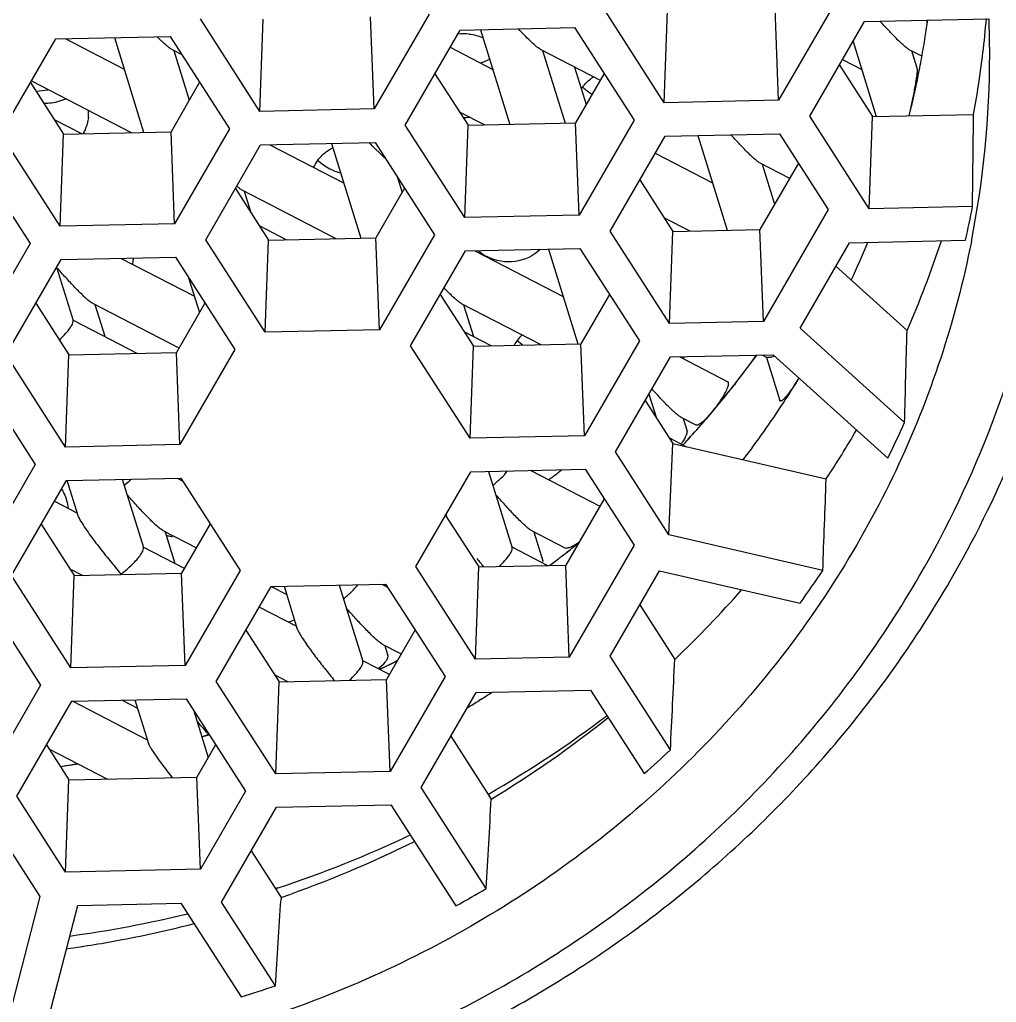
# Model space of a CAD drawing. Header units: millimetres. Extents: x 19741 to 22117, y -10160 to -6800.
# Drawn here: x 20993.76 to 20999.28, y -8164.75 to -8159.19 of the extents above; entities that cross this region are included whole.
import ezdxf

# ---------------------------------------------------------------- set-up
doc = ezdxf.new("R2010")
doc.units = ezdxf.units.MM

msp = doc.modelspace()

# ---------------------------------------------------------------- linework, layer by layer
at = {"linetype": 'Continuous'}
for p, q in [((20998.0543, -8159.6504), (20998.0339, -8159.1303)), ((20998.3648, -8159.1141), (20998.0543, -8159.6504)), ((20995.7686, -8159.6997), (20995.7482, -8159.1796)), ((20996.0791, -8159.1634), (20995.7686, -8159.6997)), ((20997.4079, -8159.6644), (20997.0719, -8159.142)), ((20997.4079, -8159.6644), (20997.4267, -8159.1434)), ((20995.1222, -8159.7136), (20994.7862, -8159.1912)), ((20995.1222, -8159.7136), (20995.141, -8159.1927)), ((20996.2545, -8159.2542), (20996.901, -8159.2402)), ((20996.901, -8159.2402), (20997.237, -8159.7626)), ((20998.2298, -8159.7412), (20998.5403, -8159.2049)), ((20998.5403, -8159.2049), (20999.2418, -8159.1898)), ((20993.9688, -8159.3034), (20994.6153, -8159.2895)), ((20994.3002, -8159.2963), (20994.4657, -8159.8314)), ((20994.6153, -8159.2895), (20994.9513, -8159.8119)), ((20995.9441, -8159.7905), (20996.2545, -8159.2542)), ((20996.3702, -8159.2517), (20996.5357, -8159.7868)), ((20993.6584, -8159.8397), (20993.9688, -8159.3034)), ((20994.0217, -8159.3023), (20994.3555, -8159.475)), ((20996.1985, -8159.351), (20996.4395, -8159.4757)), ((20998.4746, -8159.3183), (20998.6058, -8159.7422)), ((20994.6226, -8159.3615), (20994.6811, -8159.3918)), ((20994.6366, -8159.3688), (20994.7236, -8159.6498)), ((20996.7066, -8159.3622), (20997.0457, -8159.5377)), ((20996.7206, -8159.3694), (20996.8477, -8159.7801)), ((20998.7906, -8159.3629), (20998.8583, -8159.3979)), ((20998.8047, -8159.3701), (20998.8385, -8159.4795)), ((20999.2066, -8159.3999), (20999.2083, -8159.385)), ((20999.2066, -8159.3999), (20999.2084, -8159.385)), ((20996.9005, -8159.4625), (20996.9662, -8159.6749)), ((20998.3974, -8159.4516), (20998.5846, -8159.7427)), ((20998.4155, -8159.4204), (20998.5235, -8159.4763)), ((20996.1117, -8159.5009), (20996.2989, -8159.7919)), ((20997.0678, -8159.4995), (20996.9061, -8159.7788)), ((20993.826, -8159.5501), (20994.0132, -8159.8412)), ((20993.8311, -8159.5414), (20994.3944, -8159.833)), ((20994.7821, -8159.5488), (20994.6204, -8159.8281)), ((20998.0543, -8159.6504), (20997.4079, -8159.6644)), ((20995.7686, -8159.6997), (20995.1222, -8159.7136)), ((20996.2496, -8159.7152), (20996.3939, -8159.7899)), ((20998.5658, -8160.2636), (20998.2298, -8159.7412)), ((20998.5658, -8160.2636), (20998.5846, -8159.7427)), ((20998.5846, -8159.7427), (20999.156, -8159.7303)), ((20993.9603, -8159.7588), (20994.1151, -8159.839)), ((20996.2801, -8160.3129), (20995.9441, -8159.7905)), ((20996.2801, -8160.3129), (20996.2989, -8159.7919)), ((20996.2989, -8159.7919), (20996.9061, -8159.7788)), ((20996.9265, -8160.2989), (20996.9061, -8159.7788)), ((20997.237, -8159.7626), (20996.9265, -8160.2989)), ((20993.9943, -8160.3621), (20993.6584, -8159.8397)), ((20993.9943, -8160.3621), (20994.0132, -8159.8412)), ((20994.0132, -8159.8412), (20994.6204, -8159.8281)), ((20994.6408, -8160.3482), (20994.6204, -8159.8281)), ((20994.9513, -8159.8119), (20994.6408, -8160.3482)), ((20997.102, -8160.3897), (20997.4124, -8159.8534)), ((20997.4124, -8159.8534), (20998.0589, -8159.8395)), ((20997.597, -8159.8494), (20997.7626, -8160.3846)), ((20998.0589, -8159.8395), (20998.3349, -8160.2686)), ((20994.8162, -8160.439), (20995.1267, -8159.9027)), ((20995.1267, -8159.9027), (20995.7732, -8159.8887)), ((20995.1796, -8159.9015), (20995.596, -8160.117)), ((20995.527, -8159.894), (20995.6926, -8160.4292)), ((20995.7732, -8159.8887), (20996.1092, -8160.4111)), ((20993.4875, -8159.938), (20993.8235, -8160.4604)), ((20997.3564, -8159.9502), (20997.68, -8160.1177)), ((20997.9472, -8160.0042), (20998.1159, -8160.0915)), ((20998.1657, -8160.0055), (20997.9486, -8160.3806)), ((20997.9612, -8160.0115), (20998.0312, -8160.2378)), ((20995.9008, -8160.0871), (20995.9267, -8160.1709)), ((20997.2696, -8160.1001), (20997.4568, -8160.3912)), ((20994.9839, -8160.1494), (20995.1711, -8160.4404)), ((20995.0197, -8160.1566), (20995.5523, -8160.4322)), ((20995.0337, -8160.1638), (20995.0712, -8160.2851)), ((20995.94, -8160.148), (20995.7783, -8160.4273)), ((20998.3349, -8160.2686), (20997.969, -8160.9007)), ((20999.1499, -8160.251), (20998.5658, -8160.2636)), ((20994.6408, -8160.3482), (20993.9943, -8160.3621)), ((20996.9265, -8160.2989), (20996.2801, -8160.3129)), ((20997.4075, -8160.3144), (20997.5518, -8160.3891)), ((20995.1182, -8160.3581), (20995.273, -8160.4382)), ((20997.438, -8160.9121), (20997.102, -8160.3897)), ((20997.438, -8160.9121), (20997.4568, -8160.3912)), ((20997.4568, -8160.3912), (20997.9486, -8160.3806)), ((20997.969, -8160.9007), (20997.9486, -8160.3806)), ((20993.8235, -8160.4604), (20993.513, -8160.9967)), ((20995.1522, -8160.9614), (20994.8162, -8160.439)), ((20995.1522, -8160.9614), (20995.1711, -8160.4404)), ((20995.1711, -8160.4404), (20995.7783, -8160.4273)), ((20995.7987, -8160.9474), (20995.7783, -8160.4273)), ((20996.1092, -8160.4111), (20995.7987, -8160.9474)), ((20998.1752, -8160.9383), (20998.4549, -8160.4552)), ((20998.4549, -8160.4552), (20999.1102, -8160.441)), ((20995.9741, -8161.0382), (20996.2846, -8160.5019)), ((20996.2846, -8160.5019), (20996.9311, -8160.488)), ((20996.3375, -8160.5008), (20996.8365, -8160.7591)), ((20996.7539, -8160.4918), (20996.9194, -8161.027)), ((20996.9311, -8160.488), (20997.2671, -8161.0104)), ((20993.6884, -8161.0875), (20993.9989, -8160.5512)), ((20993.9989, -8160.5512), (20994.6454, -8160.5372)), ((20994.338, -8160.5439), (20994.7525, -8160.7584)), ((20994.6454, -8160.5372), (20994.9814, -8161.0596)), ((20993.9739, -8160.5944), (20994.067, -8160.8952)), ((20998.3778, -8160.5884), (20998.7799, -8160.9516)), ((20994.72, -8160.6533), (20994.781, -8160.8504)), ((20993.8561, -8160.7979), (20994.0433, -8161.0889)), ((20994.1762, -8160.7979), (20994.6637, -8161.0502)), ((20994.8121, -8160.7965), (20994.6505, -8161.0758)), ((20996.1418, -8160.7486), (20996.329, -8161.0397)), ((20997.0979, -8160.7473), (20996.9362, -8161.0266)), ((20994.1902, -8160.8052), (20994.2457, -8160.9844)), ((20996.2602, -8160.7986), (20996.7102, -8161.0315)), ((20996.2742, -8160.8058), (20996.3297, -8160.9851)), ((20994.0676, -8160.8995), (20994.067, -8160.8952)), ((20994.0683, -8160.8926), (20994.4314, -8161.0806)), ((20997.969, -8160.9007), (20997.438, -8160.9121)), ((20995.7987, -8160.9474), (20995.1522, -8160.9614)), ((20996.276, -8160.9573), (20996.4309, -8161.0375)), ((20998.7658, -8161.4717), (20998.1752, -8160.9383)), ((20997.2671, -8161.0104), (20996.9566, -8161.5467)), ((20994.9814, -8161.0596), (20994.6709, -8161.5959)), ((20996.3101, -8161.5606), (20995.9741, -8161.0382)), ((20996.3101, -8161.5606), (20996.329, -8161.0397)), ((20996.329, -8161.0397), (20996.9362, -8161.0266)), ((20996.9566, -8161.5467), (20996.9362, -8161.0266)), ((20994.0244, -8161.6099), (20993.6884, -8161.0875)), ((20994.0244, -8161.6099), (20994.0433, -8161.0889)), ((20994.0433, -8161.0889), (20994.6505, -8161.0758)), ((20994.6709, -8161.5959), (20994.6505, -8161.0758)), ((20997.132, -8161.6375), (20997.4425, -8161.1012)), ((20997.4425, -8161.1012), (20998.0232, -8161.0887)), ((20997.4954, -8161.1), (20997.7677, -8161.241)), ((20997.5132, -8161.1092), (20997.522, -8161.0995)), ((20997.514, -8161.11), (20997.523, -8161.1003)), ((20997.9624, -8161.09), (20997.988, -8161.1032)), ((20997.9852, -8161.1041), (20998.0605, -8161.3474)), ((20998.0232, -8161.0887), (20998.6707, -8161.6736)), ((20993.5175, -8161.1858), (20993.8535, -8161.7081)), ((20998.1693, -8161.2206), (20998.1652, -8161.2273)), ((20997.8109, -8161.2491), (20997.8041, -8161.2579)), ((20997.811, -8161.2492), (20997.8042, -8161.2579)), ((20997.2997, -8161.3479), (20997.4556, -8161.5903)), ((20997.3212, -8161.3107), (20997.3634, -8161.4468)), ((20997.5007, -8161.4406), (20997.5857, -8161.4846)), ((20997.5148, -8161.4479), (20997.537, -8161.5198)), ((20997.5375, -8161.5239), (20997.537, -8161.5198)), ((20996.9566, -8161.5467), (20996.3101, -8161.5606)), ((20997.4339, -8161.5566), (20997.5339, -8161.6083)), ((20994.6709, -8161.5959), (20994.0244, -8161.6099)), ((20997.4339, -8162.1068), (20997.4556, -8161.5903)), ((20997.4556, -8161.5903), (20998.323, -8161.7901)), ((20997.4339, -8162.1068), (20997.132, -8161.6375)), ((20993.8535, -8161.7081), (20993.5431, -8162.2445)), ((20996.3147, -8161.7497), (20996.9612, -8161.7357)), ((20996.9612, -8161.7357), (20997.2371, -8162.1649)), ((20994.029, -8161.7989), (20994.6754, -8161.785)), ((20994.3445, -8161.7921), (20994.464, -8162.1786)), ((20994.6543, -8161.7855), (20994.6864, -8161.8021)), ((20994.6754, -8161.785), (20995.0114, -8162.3074)), ((20996.0042, -8162.286), (20996.3147, -8161.7497)), ((20996.4145, -8161.7475), (20996.548, -8162.1793)), ((20996.6538, -8161.7424), (20997.0435, -8161.944)), ((20993.7185, -8162.3353), (20994.029, -8161.7989)), ((20994.0322, -8161.7979), (20994.0936, -8161.9963)), ((20997.0679, -8161.9018), (20996.8508, -8162.2768)), ((20993.9616, -8161.9153), (20994.0889, -8161.9812)), ((20996.1719, -8161.9964), (20996.3591, -8162.2874)), ((20996.1755, -8161.9901), (20996.1776, -8161.9969)), ((20993.8862, -8162.0456), (20994.0734, -8162.3367)), ((20994.8422, -8162.0443), (20994.6805, -8162.3236)), ((20994.5732, -8162.0813), (20994.7637, -8162.1799)), ((20994.5872, -8162.0885), (20994.6427, -8162.2678)), ((20996.6573, -8162.082), (20996.8452, -8162.1792)), ((20996.6713, -8162.0892), (20996.7222, -8162.254)), ((20998.3039, -8162.3072), (20997.4339, -8162.1068)), ((20994.4646, -8162.1828), (20994.464, -8162.1786)), ((20994.4654, -8162.176), (20994.6953, -8162.295)), ((20996.5486, -8162.1835), (20996.548, -8162.1793)), ((20996.5494, -8162.1767), (20996.7472, -8162.2791)), ((20997.2371, -8162.1649), (20996.8712, -8162.7969)), ((20996.3402, -8162.8084), (20996.0042, -8162.286)), ((20996.3402, -8162.8084), (20996.3591, -8162.2874)), ((20996.3591, -8162.2874), (20996.8508, -8162.2768)), ((20996.7228, -8162.2583), (20996.7223, -8162.254)), ((20996.8712, -8162.7969), (20996.8508, -8162.2768)), ((20994.0545, -8162.8576), (20993.7185, -8162.3353)), ((20994.0485, -8162.2981), (20994.1211, -8162.3357)), ((20994.0545, -8162.8576), (20994.0734, -8162.3367)), ((20994.0734, -8162.3367), (20994.6805, -8162.3236)), ((20994.3407, -8162.3309), (20994.3381, -8162.3279)), ((20994.701, -8162.8437), (20994.6805, -8162.3236)), ((20995.0114, -8162.3074), (20994.701, -8162.8437)), ((20997.1021, -8162.792), (20997.3818, -8162.3089)), ((20997.3818, -8162.3089), (20998.1753, -8162.4917)), ((20994.8764, -8162.9345), (20995.1869, -8162.3982)), ((20995.1866, -8162.3987), (20995.274, -8162.444)), ((20995.1869, -8162.3982), (20995.8333, -8162.3843)), ((20995.2594, -8162.3966), (20995.3341, -8162.6383)), ((20995.5713, -8162.3899), (20995.7046, -8162.8206)), ((20995.8122, -8162.3847), (20995.8443, -8162.4013)), ((20995.8333, -8162.3843), (20996.1693, -8162.9066)), ((20993.5476, -8162.4335), (20993.8836, -8162.9559)), ((20995.1195, -8162.5146), (20995.3295, -8162.6232)), ((20997.2698, -8162.5023), (20997.4675, -8162.8097)), ((20995.0441, -8162.6449), (20995.2313, -8162.9359)), ((20996.0001, -8162.6436), (20995.8384, -8162.9229)), ((20995.8138, -8162.7233), (20995.9132, -8162.7748)), ((20995.8278, -8162.7306), (20995.8461, -8162.7898)), ((20995.8467, -8162.7942), (20995.8461, -8162.7898)), ((20996.8712, -8162.7969), (20996.3402, -8162.8084)), ((20997.4427, -8163.3215), (20997.1021, -8162.792)), ((20994.701, -8162.8437), (20994.0545, -8162.8576)), ((20995.7051, -8162.8249), (20995.7046, -8162.8206)), ((20995.7059, -8162.818), (20995.8532, -8162.8943)), ((20995.2064, -8162.8974), (20995.279, -8162.9349)), ((20995.7989, -8162.8662), (20995.8099, -8162.8611)), ((20995.7991, -8162.8665), (20995.8099, -8162.8612)), ((20995.8086, -8162.8618), (20995.7992, -8162.8664)), ((20996.1693, -8162.9066), (20995.8589, -8163.443)), ((20993.8836, -8162.9559), (20993.5731, -8163.4922)), ((20995.2124, -8163.4569), (20994.8764, -8162.9345)), ((20995.2124, -8163.4569), (20995.2313, -8162.9359)), ((20995.2313, -8162.9359), (20995.8384, -8162.9229)), ((20995.8589, -8163.443), (20995.8384, -8162.9229)), ((20996.0343, -8163.5338), (20996.3448, -8162.9974)), ((20996.3448, -8162.9974), (20996.9912, -8162.9835)), ((20996.9912, -8162.9835), (20997.2948, -8163.4555)), ((20993.7486, -8163.583), (20994.0591, -8163.0467)), ((20994.0591, -8163.0467), (20994.7055, -8163.0328)), ((20994.0647, -8163.0466), (20994.486, -8163.2646)), ((20994.344, -8163.0406), (20994.4305, -8163.0853)), ((20994.4162, -8163.039), (20994.4906, -8163.2797)), ((20994.7055, -8163.0328), (20995.0415, -8163.5552)), ((20996.37, -8163.037), (20996.3624, -8163.0419)), ((20996.37, -8163.037), (20996.3624, -8163.0419)), ((20994.7494, -8163.101), (20994.8307, -8163.3639)), ((20993.9162, -8163.2934), (20994.0434, -8163.4912)), ((20994.8723, -8163.2921), (20994.7661, -8163.4756)), ((20996.202, -8163.2441), (20996.4303, -8163.5991)), ((20993.9299, -8163.3146), (20994.262, -8163.4865)), ((20995.8589, -8163.443), (20995.2124, -8163.4569)), ((20994.0246, -8164.0121), (20994.0434, -8163.4912)), ((20994.0434, -8163.4912), (20994.7661, -8163.4756)), ((20994.7865, -8163.9957), (20994.7661, -8163.4756)), ((20995.0415, -8163.5552), (20994.7865, -8163.9957)), ((20996.4015, -8164.1047), (20996.0343, -8163.5338)), ((20994.0246, -8164.0121), (20993.7486, -8163.583)), ((20993.5777, -8163.6813), (20993.8795, -8164.1505)), ((20994.9065, -8164.1823), (20995.2169, -8163.6459)), ((20995.2169, -8163.6459), (20995.8634, -8163.632)), ((20995.8634, -8163.632), (20996.2306, -8164.203)), ((20995.0741, -8163.8926), (20995.2427, -8164.1548)), ((20994.7865, -8163.9957), (20994.0246, -8164.0121)), ((20995.2104, -8164.1044), (20995.2247, -8164.0997)), ((20995.2108, -8164.1058), (20995.2252, -8164.101)), ((20993.8795, -8164.1505), (20993.6675, -8164.9732)), ((20995.2101, -8164.6543), (20994.9065, -8164.1823)), ((20995.2427, -8164.1548), (20995.242, -8164.1664)), ((20993.8999, -8164.9501), (20994.0933, -8164.1998)), ((20994.0933, -8164.1998), (20994.6756, -8164.1872)), ((20994.6756, -8164.1872), (20995.0162, -8164.7167))]:
    msp.add_line(p, q, dxfattribs=at)
for centre, radius, start, end in [((20996.6701, -8158.9413), 2.2402, 351.0309, 353.4399), ((20993.7452, -8158.4762), 5.2018, 350.9936, 352.0323), ((20993.7846, -8158.7376), 5.4623, 353.1929, 355.2704), ((20993.7889, -8159.3893), 5.458, 359.9998, 2.0956), ((20995.4754, -8158.3733), 1.3087, 224.5304, 225.959), ((20996.2756, -8159.5396), 0.265, 83.674, 97.4485), ((20993.7403, -8158.4754), 5.2068, 350.3346, 350.9935), ((20993.7364, -8158.4748), 5.2107, 349.6762, 350.3346), ((20993.7335, -8158.4742), 5.2137, 349.0181, 349.6762), ((20993.7802, -8159.3886), 5.4667, 348.8275, 359.9921), ((20993.7718, -8158.7359), 5.4752, 349.5359, 353.0347), ((20996.2775, -8159.1612), 0.2933, 288.308, 299.3522), ((20993.7222, -8158.4719), 5.2252, 345.9752, 349.0169), ((20997.1346, -8159.7171), 0.2357, 143.0003, 146.2414), ((20997.1437, -8159.3704), 0.2845, 226.1127, 239.7316), ((20993.1499, -8154.5368), 5.1129, 277.9627, 278.7107), ((20993.9312, -8159.7234), 0.2238, 353.8342, 3.7766), ((20996.2755, -8159.4834), 0.264, 268.8467, 276.9611), ((20995.6374, -8160.1302), 0.2344, 142.9922, 154.4357), ((20995.6527, -8159.7741), 0.2959, 242.7006, 255.4394), ((20993.7568, -8159.2215), 5.4905, 347.1663, 349.1921), ((20993.6332, -8158.442), 5.3192, 335.2749, 337.7867), ((20993.6792, -8158.7095), 5.5717, 336.2708, 341.8616), ((20996.5237, -8160.3118), 0.2514, 228.6483, 242.6413), ((20994.1834, -8160.54), 0.2243, 350.1868, 353.8146), ((20994.1847, -8160.5401), 0.223, 353.8201, 359.4248), ((20996.765, -8161.1488), 0.235, 142.9969, 150.9342), ((20996.7694, -8161.1523), 0.2407, 133.1843, 142.9594), ((20996.7727, -8160.8047), 0.2815, 226.0699, 234.4955), ((20993.4557, -8157.8447), 5.528, 318.6076, 324.0361), ((20993.479, -8157.8624), 5.4987, 321.9819, 324.0481), ((20997.9546, -8160.9284), 0.1831, 291.8928, 294.4051), ((20993.535, -8158.3895), 5.4307, 326.8318, 328.4962), ((20997.1236, -8160.589), 1.2217, 328.4977, 328.8665), ((20993.452, -8157.8412), 5.5331, 319.8023, 321.8664), ((20997.1764, -8160.9888), 0.6568, 319.8362, 323.7943), ((20993.4964, -8158.3637), 5.4771, 322.7095, 326.8268), ((20993.4327, -8157.825), 5.5583, 318.614, 319.8028), ((20997.2509, -8161.0519), 0.5592, 317.2183, 319.8492), ((20993.4161, -8157.8103), 5.5805, 317.2504, 318.6111), ((20993.4174, -8157.8115), 5.5787, 317.2529, 318.6139), ((20993.5612, -8158.6494), 5.7043, 326.5919, 329.8556), ((20993.6392, -8159.1803), 5.6154, 333.6399, 335.9163), ((20993.3006, -8157.1967), 5.7511, 306.91179, 307.81995), ((20993.9379, -8161.3118), 0.6623, 309.0409, 313.6458), ((20994.6624, -8161.82), 0.2974, 256.5942, 258.3629), ((20994.6628, -8161.8183), 0.2991, 258.3706, 263.5477), ((20993.3104, -8157.6977), 5.7351, 308.26105, 309.06127), ((20993.3123, -8157.6997), 5.7323, 308.26246, 309.04449), ((20999.8311, -8159.4268), 4.4767, 218.9209, 219.7069), ((20993.3005, -8157.6849), 5.7513, 306.97222, 307.71255), ((20993.3019, -8157.6865), 5.7492, 307.50355, 307.70811), ((20993.3057, -8157.6915), 5.7429, 307.70805, 308.26253), ((20993.305, -8157.6908), 5.7438, 307.71259, 308.26112), ((20993.2982, -8157.6817), 5.7552, 306.98709, 307.5035), ((20993.953, -8161.8214), 0.6362, 306.7657, 307.2488), ((20993.5229, -8159.1124), 5.7503, 324.00708, 326.24772), ((20993.4029, -8158.5248), 5.9061, 313.48838, 318.78906), ((20993.1809, -8156.987), 5.9933, 290.52979, 290.86777), ((20993.2095, -8157.5397), 5.9229, 296.02948, 297.02033), ((20993.2088, -8157.5381), 5.9246, 296.04275, 297.04028), ((20993.2558, -8158.1094), 5.8292, 302.29287, 303.04777), ((20993.2484, -8158.0977), 5.843, 301.42492, 302.20399), ((20993.267, -8158.0818), 6.3273, 299.82647, 307.107), ((20997.5459, -8160.7463), 3.6808, 221.0015, 222.4984), ((20993.2755, -8158.3736), 6.104, 301.11986, 308.68522), ((20993.1608, -8157.4157), 6.0563, 285.65205, 286.05836), ((20993.1615, -8157.4182), 6.0537, 285.65103, 286.05772), ((20994.6646, -8162.8459), 0.4217, 288.728, 293.3963), ((20994.6562, -8162.8224), 0.4466, 288.0513, 288.7824), ((20993.3611, -8158.9692), 5.9667, 311.24555, 313.16218), ((20993.1487, -8157.3598), 6.1135, 277.9444, 278.89118), ((20993.1488, -8157.3599), 6.1134, 277.94747, 278.52244), ((20993.1493, -8157.3629), 6.1104, 278.52247, 278.70923), ((20993.1495, -8157.3645), 6.1087, 278.70923, 278.89547), ((20993.1826, -8157.918), 6.5117, 288.28097, 295.36804), ((20993.1866, -8158.2093), 6.291, 289.07652, 296.52355), ((20993.2374, -8158.7997), 6.1769, 298.9851, 300.81361), ((20993.1518, -8157.8119), 6.6223, 277.78557, 283.64289), ((20993.1544, -8158.1068), 6.3984, 280.71526, 284.44091), ((20993.1499, -8158.0826), 6.4231, 277.87697, 280.71523), ((20993.1685, -8158.6462), 6.3455, 286.9288, 288.76837)]:
    msp.add_arc(centre, radius, start, end, dxfattribs=at)
for centre, major_axis, ratio, start_param, end_param in [((20993.1469, -8141.7238), (-0.131, 93.28), 0.065379, -1.770837, -1.765145), ((20993.1469, -8190.2821), (4.0285, 91.7703), 0.049913, -1.249267, -1.243291), ((20993.1469, -8131.3273), (1.3626, 93.1275), 0.063846, -1.908987, -1.903105), ((20993.1469, -8179.5986), (5.0391, 90.6445), 0.037924, -1.388138, -1.382396), ((20993.1469, -8160.6612), (5.0391, 90.6445), 0.037924, -1.606686, -1.601105), ((20993.1469, -8141.7238), (5.0391, 90.6445), 0.037924, -1.824438, -1.818879)]:
    msp.add_ellipse(centre, major_axis=major_axis, ratio=ratio, start_param=start_param, end_param=end_param, dxfattribs=at)
for points, knots in [([(21024.3216, -8210.3101), (21027.7783, -8208.3987), (21034.3124, -8203.9325), (21042.5822, -8195.5209), (21048.9715, -8185.7376), (21053.225, -8174.9572), (21055.1757, -8163.5939), (21054.7457, -8152.0876), (21051.9519, -8140.8846), (21046.9056, -8130.4175), (21039.8061, -8121.0875), (21030.9296, -8113.2485), (21020.6185, -8107.1955), (21009.2666, -8103.1543), (20997.3052, -8101.2748), (20985.1856, -8101.6278), (20973.3708, -8104.1968), (20965.9533, -8107.3434), (20962.4467, -8109.243)], [0, 0, 0, 0, 0.063059, 0.125441, 0.187164, 0.248341, 0.309174, 0.36992, 0.430848, 0.492201, 0.554154, 0.616784, 0.680067, 0.743881, 0.808029, 0.872266, 0.936332, 1, 1, 1, 1]), ([(20993.1469, -8137.9972), (20994.6317, -8137.9972), (20997.6026, -8138.2775), (21001.881, -8139.5238), (21005.8176, -8141.5472), (21009.2545, -8144.2699), (21012.055, -8147.5855), (21014.1059, -8151.3644), (21015.3233, -8155.4541), (21015.5457, -8158.2858), (21015.5075, -8159.6903)], [0, 0, 0, 0, 0.128471, 0.256405, 0.383372, 0.509057, 0.633354, 0.756373, 0.878429, 1, 1, 1, 1]), ([(20993.1469, -8202.3555), (20996.6359, -8202.3555), (21003.6192, -8201.5851), (21013.525, -8198.1754), (21022.3453, -8192.6903), (21029.595, -8185.4167), (21034.8763, -8176.7453), (21037.3938, -8168.7187), (21038.1822, -8162.1266), (21038.1615, -8157.1503), (21037.5283, -8152.2116), (21036.7038, -8148.9919), (21036.1953, -8147.4129)], [0, 0, 0, 0, 0.12887, 0.257027, 0.3839, 0.509181, 0.632895, 0.755413, 0.816531, 0.877603, 0.938728, 1, 1, 1, 1]), ([(20993.1469, -8178.2254), (20994.8762, -8178.2254), (20998.3378, -8177.8021), (21003.185, -8175.9351), (21007.3769, -8172.9552), (21010.6292, -8169.0538), (21012.72, -8164.4863), (21013.5018, -8159.5579), (21012.9209, -8154.6074), (21011.6541, -8151.5238), (21010.8319, -8150.0945)], [0, 0, 0, 0, 0.129111, 0.257343, 0.384053, 0.508966, 0.632277, 0.754615, 0.876882, 1, 1, 1, 1]), ([(20999.8469, -8159.3242), (20999.8469, -8158.9722), (20999.7844, -8158.2656), (20999.5059, -8157.2371), (20999.0505, -8156.2668), (20998.4313, -8155.382), (20997.6657, -8154.6072), (20996.775, -8153.9635), (20995.7845, -8153.4688), (20995.0766, -8153.2475), (20994.7157, -8153.1654)], [0, 0, 0, 0, 0.122108, 0.244608, 0.367847, 0.492084, 0.617463, 0.744001, 0.871587, 1, 1, 1, 1]), ([(21052.8172, -8154.0493), (21053.2408, -8157.9086), (21053.2467, -8165.7563), (21050.7088, -8177.2593), (21046.5697, -8186.2188), (21042.1695, -8192.7744), (21037.055, -8198.9016), (21029.449, -8205.5688), (21020.6153, -8210.5942), (21013.017, -8213.5329), (21005.1164, -8215.7276), (20998.9626, -8216.4947), (20994.861, -8216.6058)], [0, 0, 0, 0, 0.12171, 0.243718, 0.366572, 0.428535, 0.49084, 0.616364, 0.743251, 0.807206, 0.871376, 1, 1, 1, 1]), ([(20993.1469, -8178.6545), (20994.7163, -8178.6545), (20997.0791, -8178.3985), (21000.1014, -8177.558), (21002.9933, -8176.4015), (21006.3161, -8174.3856), (21009.087, -8171.6896), (21010.8673, -8169.221), (21012.3305, -8166.5911), (21013.5526, -8163.0239), (21013.9508, -8158.5352), (21013.4885, -8155.5645), (21013.086, -8154.1334)], [0, 0, 0, 0, 0.128837, 0.193124, 0.257166, 0.384069, 0.509418, 0.571603, 0.633429, 0.756005, 0.877952, 1, 1, 1, 1]), ([(20995.8616, -8215.8864), (20999.8638, -8215.7129), (21007.8358, -8214.5964), (21019.1926, -8210.6742), (21029.4915, -8204.6621), (21038.3029, -8196.8014), (21045.2613, -8187.4104), (21050.0731, -8176.8715), (21052.5331, -8165.6275), (21052.5327, -8157.9606), (21052.1263, -8154.1882)], [0, 0, 0, 0, 0.128621, 0.256581, 0.383459, 0.508993, 0.633134, 0.756067, 0.878179, 1, 1, 1, 1]), ([(21052.5374, -8154.1547), (21052.94, -8157.9337), (21052.9347, -8165.6128), (21050.4752, -8176.8739), (21046.4746, -8185.6624), (21042.2212, -8192.1111), (21037.2762, -8198.1528), (21029.9168, -8204.762), (21021.3527, -8209.8059), (21013.9713, -8212.8076), (21006.2835, -8215.0989), (21000.281, -8215.9749), (20996.2709, -8216.1738)], [0, 0, 0, 0, 0.121758, 0.24381, 0.366687, 0.428646, 0.490941, 0.616431, 0.743275, 0.80721, 0.871365, 1, 1, 1, 1]), ([(20995.8486, -8215.6844), (20999.835, -8215.5115), (21007.7755, -8214.3987), (21019.0861, -8210.4894), (21029.3403, -8204.4972), (21038.1096, -8196.6639), (21045.0298, -8187.3074), (21049.8086, -8176.8097), (21052.242, -8165.6125), (21052.2293, -8157.9801), (21051.818, -8154.2255)], [0, 0, 0, 0, 0.128662, 0.256656, 0.383555, 0.509093, 0.633223, 0.756131, 0.878211, 1, 1, 1, 1]), ([(20998.8487, -8162.3402), (20999.0088, -8162.0635), (20999.285, -8161.4852), (20999.5533, -8160.5652), (20999.6685, -8159.6166), (20999.6275, -8158.6626), (20999.4314, -8157.7262), (20999.0849, -8156.8297), (20998.5967, -8155.9949), (20998.1859, -8155.4944), (20997.962, -8155.2609)], [0, 0, 0, 0, 0.125309, 0.249894, 0.374061, 0.498144, 0.622491, 0.747423, 0.8732, 1, 1, 1, 1]), ([(20987.4452, -8156.4385), (20987.2421, -8156.7892), (20986.9069, -8157.5315), (20986.6433, -8158.7203), (20986.6305, -8159.9357), (20986.8692, -8161.1296), (20987.3499, -8162.2559), (20988.0532, -8163.2707), (20988.8008, -8163.99), (20989.4776, -8164.4742), (20990.2048, -8164.8955), (20991.1895, -8165.2914), (20992.2335, -8165.4974), (20993.0823, -8165.5448), (20993.9319, -8165.5134), (20994.9802, -8165.3269), (20996.1682, -8164.8756), (20997.2413, -8164.2135), (20998.1577, -8163.3661), (20998.6437, -8162.6943), (20998.8487, -8162.3402)], [0, 0, 0, 0, 0.061281, 0.12216, 0.182889, 0.243742, 0.304971, 0.366769, 0.429238, 0.460764, 0.492448, 0.556152, 0.620237, 0.652384, 0.684535, 0.748646, 0.812398, 0.875598, 0.938135, 1, 1, 1, 1]), ([(21014.4608, -8157.8378), (21014.5449, -8159.2032), (21014.4174, -8161.966), (21013.343, -8165.9785), (21011.4324, -8169.7013), (21008.7668, -8172.9778), (21005.4588, -8175.6747), (21001.6454, -8177.6821), (20997.486, -8178.9199), (20994.5928, -8179.1984), (20993.1469, -8179.1984)], [0, 0, 0, 0, 0.121612, 0.243642, 0.366602, 0.490844, 0.616501, 0.743479, 0.87146, 1, 1, 1, 1]), ([(21015.9876, -8158.1363), (21016.0628, -8159.5912), (21015.8994, -8162.532), (21014.7209, -8166.7961), (21012.6593, -8170.7476), (21009.8015, -8174.2222), (21006.2667, -8177.0802), (21002.1994, -8179.2066), (20997.7678, -8180.5173), (20994.6867, -8180.8122), (20993.1469, -8180.8122)], [0, 0, 0, 0, 0.121599, 0.243635, 0.366611, 0.490869, 0.616534, 0.743508, 0.871478, 1, 1, 1, 1]), ([(21004.8599, -8159.1901), (21004.8599, -8159.9142), (21004.7081, -8161.3701), (21004.0347, -8163.4637), (21002.942, -8165.3922), (21001.4737, -8167.0802), (20999.6861, -8168.4639), (20996.9714, -8169.8342), (20993.147, -8170.5525), (20989.3226, -8169.8343), (20986.6078, -8168.4639), (20984.8202, -8167.0803), (20983.3519, -8165.3923), (20982.2592, -8163.4638), (20981.5858, -8161.3701), (20981.4339, -8159.9142), (20981.4339, -8159.1901)], [0, 0, 0, 0, 0.060838, 0.121951, 0.183551, 0.24579, 0.308712, 0.37226, 0.499999, 0.627738, 0.691284, 0.754206, 0.816446, 0.878047, 0.939161, 1, 1, 1, 1]), ([(20998.7906, -8159.3629), (20998.7849, -8159.3599), (20998.7729, -8159.3509), (20998.7548, -8159.3354), (20998.7348, -8159.3167), (20998.7065, -8159.2887), (20998.6703, -8159.2507), (20998.6416, -8159.2193), (20998.627, -8159.203)], [0, 0, 0, 0, 0.085301, 0.193289, 0.313901, 0.442479, 0.714728, 1, 1, 1, 1]), ([(20996.7066, -8159.3622), (20996.7024, -8159.36), (20996.6934, -8159.3537), (20996.6743, -8159.3381), (20996.6486, -8159.314), (20996.6165, -8159.2818), (20996.5948, -8159.2589), (20996.5838, -8159.2471)], [0, 0, 0, 0, 0.085646, 0.192165, 0.439453, 0.712287, 1, 1, 1, 1]), ([(20994.5967, -8159.3426), (20994.5942, -8159.3404), (20994.5836, -8159.3312), (20994.5734, -8159.3215), (20994.5657, -8159.3141)], [0, 0, 0, 0, 0.235983, 1, 1, 1, 1]), ([(20994.6226, -8159.3615), (20994.6184, -8159.3593), (20994.6095, -8159.3532), (20994.6012, -8159.3464), (20994.5967, -8159.3426)], [0, 0, 0, 0, 0.445834, 1, 1, 1, 1]), ([(20999.0241, -8162.3659), (20999.2904, -8161.9058), (20999.7053, -8160.9162), (20999.8469, -8159.8521), (20999.8469, -8159.3242)], [0, 0, 0, 0, 0.501751, 1, 1, 1, 1]), ([(20996.9464, -8159.5753), (20996.959, -8159.5585), (20996.9791, -8159.5382), (20997.0019, -8159.5218), (20997.0079, -8159.518)], [0, 0, 0, 0, 0.747737, 1, 1, 1, 1]), ([(20998.7911, -8159.7382), (20998.7966, -8159.7152), (20998.8071, -8159.6689), (20998.8189, -8159.6108), (20998.8274, -8159.565), (20998.8329, -8159.5327), (20998.8367, -8159.5055), (20998.8388, -8159.4893), (20998.8388, -8159.4828)], [0, 0, 0, 0, 0.273278, 0.548003, 0.682919, 0.811858, 0.925268, 1, 1, 1, 1]), ([(20998.8388, -8159.4828), (20998.8388, -8159.4825), (20998.8388, -8159.4814), (20998.8387, -8159.4802), (20998.8385, -8159.4795)], [0, 0, 0, 0, 0.329733, 1, 1, 1, 1]), ([(20993.9012, -8159.6672), (20993.9118, -8159.6673), (20993.9542, -8159.6656), (20993.9962, -8159.6548), (20994.0252, -8159.642)], [0, 0, 0, 0, 0.251422, 1, 1, 1, 1]), ([(20994.1537, -8159.7474), (20994.1511, -8159.7714), (20994.1422, -8159.8033), (20994.1272, -8159.8319), (20994.123, -8159.8389)], [0, 0, 0, 0, 0.747882, 1, 1, 1, 1]), ([(20986.4668, -8159.812), (20986.4944, -8160.1494), (20986.6073, -8160.8222), (20986.9443, -8161.7905), (20987.4404, -8162.6953), (20988.0826, -8163.5132), (20988.8542, -8164.2234), (20989.7354, -8164.808), (20990.7035, -8165.252), (20991.7338, -8165.5444), (20992.8001, -8165.6779), (20993.8752, -8165.6489), (20994.9318, -8165.4584), (20995.943, -8165.111), (20996.8829, -8164.6156), (20997.7276, -8163.9844), (20998.4553, -8163.2339), (20998.8518, -8162.6636), (20999.0241, -8162.3659)], [0, 0, 0, 0, 0.060494, 0.121249, 0.182407, 0.244071, 0.306286, 0.369045, 0.432282, 0.495888, 0.559717, 0.623601, 0.687369, 0.75086, 0.813937, 0.876507, 0.938523, 1, 1, 1, 1]), ([(20997.9472, -8160.0042), (20997.9414, -8160.0012), (20997.9296, -8159.9924), (20997.9115, -8159.9769), (20997.8917, -8159.9583), (20997.8635, -8159.9305), (20997.8275, -8159.8928), (20997.7989, -8159.8615), (20997.7844, -8159.8454)], [0, 0, 0, 0, 0.085301, 0.193258, 0.313846, 0.442414, 0.714678, 1, 1, 1, 1]), ([(20995.7903, -8159.9404), (20995.7862, -8159.9363), (20995.7696, -8159.9196), (20995.7534, -8159.9025), (20995.7412, -8159.8894)], [0, 0, 0, 0, 0.243189, 1, 1, 1, 1]), ([(20995.4502, -8159.9891), (20995.4557, -8159.9818), (20995.4796, -8159.9537), (20995.5099, -8159.9312), (20995.5345, -8159.9185)], [0, 0, 0, 0, 0.248448, 1, 1, 1, 1]), ([(20995.8317, -8159.9798), (20995.8284, -8159.9768), (20995.8142, -8159.964), (20995.8006, -8159.9507), (20995.7903, -8159.9404)], [0, 0, 0, 0, 0.235756, 1, 1, 1, 1]), ([(20995.0197, -8160.1566), (20995.0151, -8160.1542), (20995.0056, -8160.1474), (20994.9966, -8160.1401), (20994.9918, -8160.1359)], [0, 0, 0, 0, 0.444609, 1, 1, 1, 1]), ([(20999.1433, -8160.4478), (20999.0993, -8160.6709), (20998.983, -8161.113), (20998.7278, -8161.7506), (20998.395, -8162.3554), (20997.8531, -8163.1082), (20997.0041, -8163.9267), (20995.7779, -8164.6522), (20994.4078, -8165.0872), (20993.2075, -8165.1879), (20992.252, -8165.108), (20991.315, -8164.9233), (20990.6399, -8164.667), (20990.2181, -8164.4487)], [0, 0, 0, 0, 0.060469, 0.121176, 0.182193, 0.243574, 0.367325, 0.492649, 0.619206, 0.746398, 0.810106, 0.873696, 1, 1, 1, 1]), ([(20996.7069, -8160.493), (20996.6692, -8160.5295), (20996.5668, -8160.5787), (20996.4553, -8160.5595), (20996.4082, -8160.5351)], [0, 0, 0, 0, 0.497629, 1, 1, 1, 1]), ([(20994.1762, -8160.7979), (20994.1691, -8160.7943), (20994.1548, -8160.783), (20994.1329, -8160.7637), (20994.1089, -8160.7405), (20994.0749, -8160.706), (20994.0316, -8160.6596), (20993.9973, -8160.6211), (20993.98, -8160.6013)], [0, 0, 0, 0, 0.085419, 0.194523, 0.315901, 0.444758, 0.716402, 1, 1, 1, 1]), ([(20996.2602, -8160.7986), (20996.2528, -8160.7947), (20996.2377, -8160.7828), (20996.2146, -8160.7623), (20996.1894, -8160.7377), (20996.1723, -8160.7202), (20996.1635, -8160.7111)], [0, 0, 0, 0, 0.191949, 0.437614, 0.710567, 1, 1, 1, 1]), ([(20994.0517, -8160.9352), (20994.0561, -8160.9288), (20994.0629, -8160.9176), (20994.0676, -8160.9048), (20994.0676, -8160.8995)], [0, 0, 0, 0, 0.596628, 1, 1, 1, 1]), ([(20993.989, -8161.0044), (20994.0014, -8160.993), (20994.0235, -8160.9711), (20994.0435, -8160.9471), (20994.0517, -8160.9352)], [0, 0, 0, 0, 0.539772, 1, 1, 1, 1]), ([(20998.0228, -8161.0983), (20998.0173, -8161.1005), (20998.0075, -8161.1039), (20997.997, -8161.1053), (20997.9927, -8161.1046)], [0, 0, 0, 0, 0.582034, 1, 1, 1, 1]), ([(20997.7716, -8161.2502), (20997.7716, -8161.2491), (20997.7714, -8161.2458), (20997.7698, -8161.242), (20997.7677, -8161.241)], [0, 0, 0, 0, 0.318049, 1, 1, 1, 1]), ([(20998.1652, -8161.2273), (20998.1598, -8161.2362), (20998.149, -8161.2534), (20998.1325, -8161.2778), (20998.1165, -8161.3), (20998.1013, -8161.3193), (20998.0892, -8161.3329), (20998.0803, -8161.3415), (20998.0746, -8161.3462), (20998.0698, -8161.3493), (20998.0657, -8161.351), (20998.0619, -8161.3505), (20998.0608, -8161.3484), (20998.0605, -8161.3474)], [0, 0, 0, 0, 0.187019, 0.365184, 0.530856, 0.679656, 0.806065, 0.858602, 0.902749, 0.937569, 0.962847, 0.980973, 1, 1, 1, 1]), ([(20997.5007, -8161.4406), (20997.495, -8161.4376), (20997.4831, -8161.4288), (20997.465, -8161.4133), (20997.4452, -8161.3947), (20997.4171, -8161.3669), (20997.381, -8161.3292), (20997.3524, -8161.2979), (20997.338, -8161.2818)], [0, 0, 0, 0, 0.085301, 0.193259, 0.313847, 0.442415, 0.714679, 1, 1, 1, 1]), ([(20997.7064, -8161.3768), (20997.7156, -8161.3642), (20997.7323, -8161.3397), (20997.7528, -8161.3045), (20997.7661, -8161.2753), (20997.7716, -8161.2574), (20997.7716, -8161.2502)], [0, 0, 0, 0, 0.326191, 0.618637, 0.849786, 1, 1, 1, 1]), ([(20997.5857, -8161.4846), (20997.589, -8161.4863), (20997.6005, -8161.4837), (20997.6168, -8161.4733), (20997.6385, -8161.4554), (20997.6533, -8161.4403), (20997.6613, -8161.4317)], [0, 0, 0, 0, 0.119568, 0.329415, 0.628641, 1, 1, 1, 1]), ([(20997.5049, -8161.5932), (20997.5136, -8161.58), (20997.525, -8161.5615), (20997.5351, -8161.5378), (20997.5375, -8161.528), (20997.5375, -8161.5239)], [0, 0, 0, 0, 0.613377, 0.840936, 1, 1, 1, 1]), ([(20996.4391, -8161.8269), (20996.4549, -8161.814), (20996.484, -8161.7881), (20996.5107, -8161.7596), (20996.5222, -8161.7452)], [0, 0, 0, 0, 0.525302, 1, 1, 1, 1]), ([(20994.001, -8161.8475), (20994.0063, -8161.8555), (20994.0252, -8161.8885), (20994.0357, -8161.9263), (20994.0379, -8161.9546)], [0, 0, 0, 0, 0.252649, 1, 1, 1, 1]), ([(20994.5732, -8162.0813), (20994.566, -8162.0775), (20994.5512, -8162.0658), (20994.5285, -8162.0458), (20994.5038, -8162.0217), (20994.4687, -8161.986), (20994.4241, -8161.938), (20994.3888, -8161.8982), (20994.3709, -8161.8777)], [0, 0, 0, 0, 0.085465, 0.194767, 0.316269, 0.445164, 0.716689, 1, 1, 1, 1]), ([(20996.6573, -8162.082), (20996.65, -8162.0782), (20996.6352, -8162.0665), (20996.6125, -8162.0465), (20996.5878, -8162.0224), (20996.5527, -8161.9867), (20996.5081, -8161.9387), (20996.4728, -8161.8989), (20996.455, -8161.8784)], [0, 0, 0, 0, 0.085465, 0.194767, 0.316269, 0.445164, 0.716689, 1, 1, 1, 1]), ([(20994.0936, -8161.9963), (20994.094, -8161.9975), (20994.0959, -8162.0029), (20994.0984, -8162.0081), (20994.1005, -8162.0122)], [0, 0, 0, 0, 0.21267, 1, 1, 1, 1]), ([(20994.1005, -8162.0122), (20994.1074, -8162.0254), (20994.1241, -8162.052), (20994.161, -8162.1056), (20994.2114, -8162.1727), (20994.2739, -8162.2514), (20994.3166, -8162.3027), (20994.3381, -8162.3279)], [0, 0, 0, 0, 0.113063, 0.237729, 0.49371, 0.748944, 1, 1, 1, 1]), ([(20994.4487, -8162.2186), (20994.4532, -8162.2122), (20994.46, -8162.201), (20994.4646, -8162.1882), (20994.4646, -8162.1828)], [0, 0, 0, 0, 0.596628, 1, 1, 1, 1]), ([(20996.5327, -8162.2193), (20996.5372, -8162.2128), (20996.544, -8162.2017), (20996.5486, -8162.1888), (20996.5486, -8162.1835)], [0, 0, 0, 0, 0.596628, 1, 1, 1, 1]), ([(20996.8452, -8162.1792), (20996.8489, -8162.1812), (20996.8603, -8162.1809), (20996.8881, -8162.1716), (20996.9101, -8162.1581), (20996.9257, -8162.1474)], [0, 0, 0, 0, 0.141335, 0.359126, 1, 1, 1, 1]), ([(20994.3381, -8162.3279), (20994.3603, -8162.311), (20994.3996, -8162.277), (20994.4351, -8162.2385), (20994.4487, -8162.2186)], [0, 0, 0, 0, 0.536104, 1, 1, 1, 1]), ([(20996.4738, -8162.2849), (20996.4854, -8162.2741), (20996.5062, -8162.2532), (20996.5251, -8162.2305), (20996.5327, -8162.2193)], [0, 0, 0, 0, 0.539354, 1, 1, 1, 1]), ([(20995.5956, -8162.4682), (20995.6112, -8162.4555), (20995.64, -8162.43), (20995.6664, -8162.4018), (20995.6779, -8162.3876)], [0, 0, 0, 0, 0.52446, 1, 1, 1, 1]), ([(20995.8138, -8162.7233), (20995.8065, -8162.7195), (20995.7917, -8162.7079), (20995.769, -8162.6878), (20995.7443, -8162.6638), (20995.7092, -8162.6281), (20995.6646, -8162.58), (20995.6293, -8162.5402), (20995.6115, -8162.5198)], [0, 0, 0, 0, 0.085465, 0.194767, 0.316269, 0.445164, 0.716689, 1, 1, 1, 1]), ([(20995.3341, -8162.6383), (20995.3345, -8162.6395), (20995.3364, -8162.645), (20995.339, -8162.6502), (20995.3411, -8162.6542)], [0, 0, 0, 0, 0.21267, 1, 1, 1, 1]), ([(20995.3411, -8162.6542), (20995.3469, -8162.6655), (20995.361, -8162.6885), (20995.3924, -8162.7348), (20995.4355, -8162.7931), (20995.4892, -8162.8619), (20995.5259, -8162.907), (20995.5444, -8162.9292)], [0, 0, 0, 0, 0.111877, 0.235369, 0.490633, 0.746707, 1, 1, 1, 1]), ([(20995.7902, -8162.8616), (20995.8052, -8162.8505), (20995.8249, -8162.834), (20995.8426, -8162.8099), (20995.8467, -8162.7989), (20995.8467, -8162.7942)], [0, 0, 0, 0, 0.623474, 0.844757, 1, 1, 1, 1]), ([(20995.9132, -8162.7748), (20995.9138, -8162.7751), (20995.9168, -8162.7764), (20995.92, -8162.7771), (20995.9225, -8162.7774)], [0, 0, 0, 0, 0.22391, 1, 1, 1, 1]), ([(20995.6893, -8162.8607), (20995.6937, -8162.8542), (20995.7005, -8162.843), (20995.7051, -8162.8302), (20995.7051, -8162.8249)], [0, 0, 0, 0, 0.596628, 1, 1, 1, 1]), ([(20995.6292, -8162.9274), (20995.6411, -8162.9164), (20995.6623, -8162.8952), (20995.6814, -8162.872), (20995.6893, -8162.8607)], [0, 0, 0, 0, 0.539492, 1, 1, 1, 1]), ([(20994.4907, -8163.2797), (20994.491, -8163.2809), (20994.493, -8163.2863), (20994.4955, -8163.2915), (20994.4976, -8163.2956)], [0, 0, 0, 0, 0.21267, 1, 1, 1, 1]), ([(20994.4976, -8163.2956), (20994.4985, -8163.2974), (20994.5027, -8163.3051), (20994.5072, -8163.3127), (20994.5107, -8163.3184)], [0, 0, 0, 0, 0.234761, 1, 1, 1, 1]), ([(20994.5107, -8163.3184), (20994.5277, -8163.346), (20994.566, -8163.3999), (20994.6059, -8163.4523), (20994.6266, -8163.4786)], [0, 0, 0, 0, 0.492433, 1, 1, 1, 1]), ([(21014.9931, -8163.6878), (21014.7217, -8164.8549), (21013.9659, -8167.1536), (21012.2398, -8170.3576), (21009.9679, -8173.2403), (21007.2164, -8175.7181), (21004.0644, -8177.7214), (21000.6019, -8179.1938), (20996.9287, -8180.094), (20994.4072, -8180.2958), (20993.1469, -8180.2958)], [0, 0, 0, 0, 0.121574, 0.243983, 0.367457, 0.4921, 0.617882, 0.744647, 0.872135, 1, 1, 1, 1])]:
    msp.add_open_spline(points, degree=3, knots=knots, dxfattribs=at)
for points in [[(20996.3048, -8159.2762), (20996.3323, -8159.2793), (20996.3597, -8159.2869), (20996.3849, -8159.2984)], [(20995.4503, -8159.9893), (20995.47, -8160.0082), (20995.4927, -8160.0245), (20995.517, -8160.037)], [(20997.9927, -8161.1046), (20997.991, -8161.1044), (20997.9894, -8161.104), (20997.988, -8161.1032)]]:
    msp.add_open_spline(points, degree=3, dxfattribs=at)

doc.saveas('drawing.dxf')
